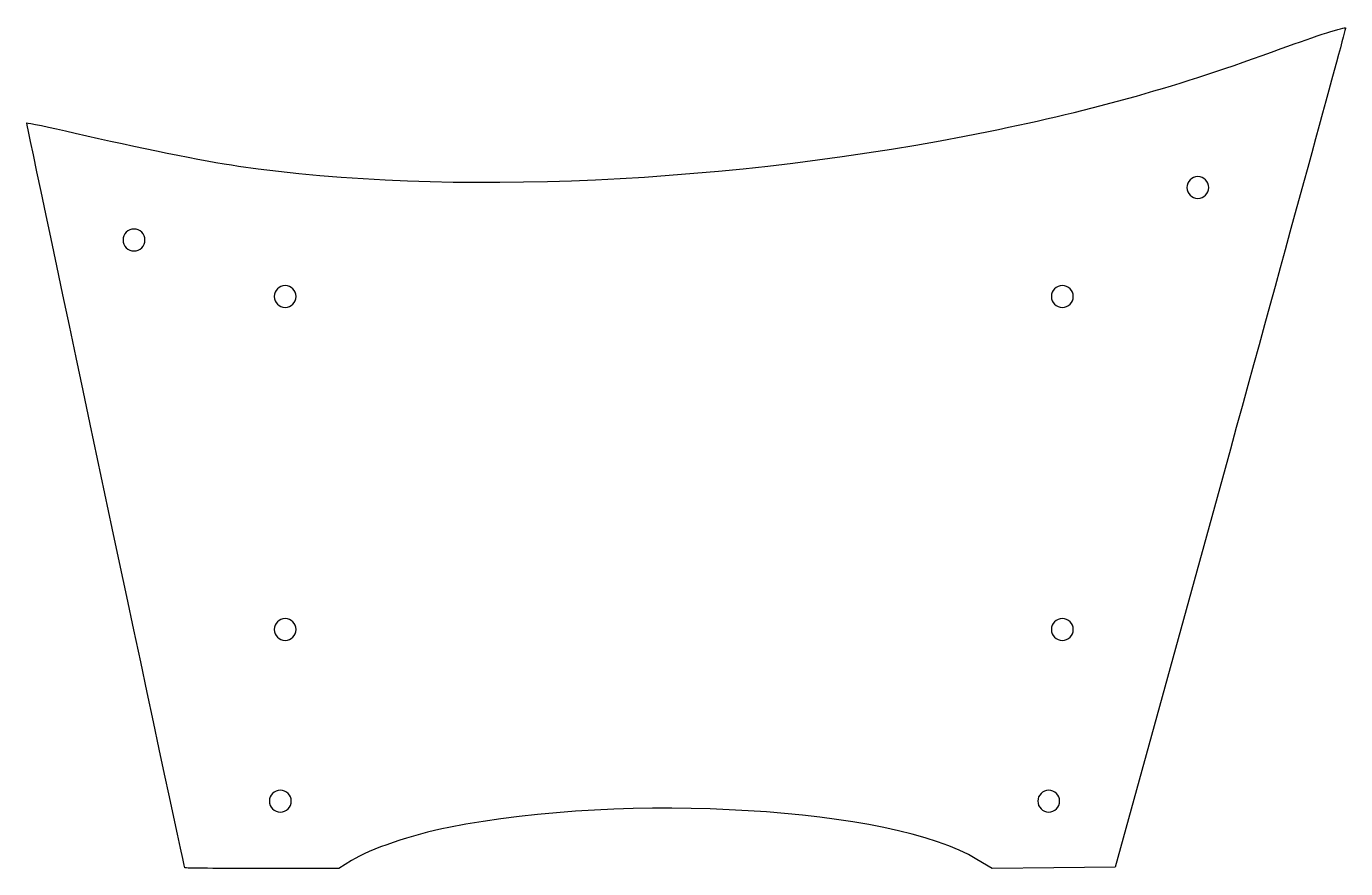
# Model space of a CAD drawing. Extents: x 13 to 194, y 49 to 165.
import ezdxf

# ---------------------------------------------------------------- set-up
doc = ezdxf.new("R2010")
doc.units = 0
doc.layers.add('Layer_1', color=7, linetype='CONTINUOUS')

msp = doc.modelspace()

# ---------------------------------------------------------------- linework, layer by layer
at = {"layer": 'Layer_1', "color": 1}
for p, q in [((178.572722, 106.894542), (162.726333, 49.297604)), ((34.604361, 49.206182), (34.604361, 49.206182)), ((55.795332, 49.114759), (45.21448, 49.114759)), ((57.565774, 50.215324), (55.795332, 49.114759)), ((145.75429, 49.101153), (143.676828, 50.3728)), ((154.240312, 49.199379), (145.75429, 49.101153)), ((162.726333, 49.297604), (154.240312, 49.199379))]:
    msp.add_line(p, q, dxfattribs=at)
for points in [[(194.43069, 164.889353), (194.424321, 164.670522), (187.288236, 138.572856), (178.572722, 106.894542)], [(185.574171, 162.045823), (190.451627, 163.828598), (194.43706, 165.108186), (194.43069, 164.889353)], [(145.256317, 150.634665), (160.125594, 153.662693), (171.263127, 156.814947), (185.574171, 162.045823)], [(34.604361, 49.206182), (34.34362, 50.020614), (12.795646, 151.723906), (12.867617, 151.800438)], [(12.867617, 151.800438), (12.92362, 151.859989), (15.910272, 151.229661), (19.504621, 150.399709)], [(19.504621, 150.399709), (28.081892, 148.419176), (37.272986, 146.569606), (41.991971, 145.874465)], [(41.991971, 145.874465), (70.647728, 141.653278), (110.078398, 143.470922), (145.256317, 150.634665)], [(174.086459, 144.414221), (173.255445, 144.414221), (172.581775, 143.740553), (172.581775, 142.909536)], [(175.591143, 142.909536), (175.591143, 143.740553), (174.917473, 144.414221), (174.086459, 144.414221)], [(172.581775, 142.909536), (172.581775, 142.078522), (173.255445, 141.404852), (174.086459, 141.404852)], [(174.086459, 141.404852), (174.917473, 141.404852), (175.591143, 142.078522), (175.591143, 142.909536)], [(27.608633, 137.190201), (26.77762, 137.190201), (26.103949, 136.516533), (26.103949, 135.685516)], [(29.113318, 135.685516), (29.113318, 136.516533), (28.439647, 137.190201), (27.608633, 137.190201)], [(26.103949, 135.685516), (26.103949, 134.854503), (26.77762, 134.180832), (27.608633, 134.180832)], [(27.608633, 134.180832), (28.439647, 134.180832), (29.113318, 134.854503), (29.113318, 135.685516)], [(48.422245, 129.405432), (47.591231, 129.405432), (46.91756, 128.731765), (46.91756, 127.900748)], [(49.926929, 127.900748), (49.926929, 128.731765), (49.253258, 129.405432), (48.422245, 129.405432)], [(155.4354, 129.405432), (154.604386, 129.405432), (153.930715, 128.731765), (153.930715, 127.900748)], [(156.940084, 127.900748), (156.940084, 128.731765), (156.266413, 129.405432), (155.4354, 129.405432)], [(46.91756, 127.900748), (46.91756, 127.069734), (47.591231, 126.396064), (48.422245, 126.396064)], [(48.422245, 126.396064), (49.253258, 126.396064), (49.926929, 127.069734), (49.926929, 127.900748)], [(153.930715, 127.900748), (153.930715, 127.069734), (154.604386, 126.396064), (155.4354, 126.396064)], [(155.4354, 126.396064), (156.266413, 126.396064), (156.940084, 127.069734), (156.940084, 127.900748)], [(48.422245, 83.542652), (47.591231, 83.542652), (46.91756, 82.868984), (46.91756, 82.037968)], [(46.91756, 82.037968), (46.91756, 81.206954), (47.591231, 80.533283), (48.422245, 80.533283)], [(49.926929, 82.037968), (49.926929, 82.868984), (49.253258, 83.542652), (48.422245, 83.542652)], [(48.422245, 80.533283), (49.253258, 80.533283), (49.926929, 81.206954), (49.926929, 82.037968)], [(155.4354, 83.542652), (154.604386, 83.542652), (153.930715, 82.868984), (153.930715, 82.037968)], [(153.930715, 82.037968), (153.930715, 81.206954), (154.604386, 80.533283), (155.4354, 80.533283)], [(156.940084, 82.037968), (156.940084, 82.868984), (156.266413, 83.542652), (155.4354, 83.542652)], [(155.4354, 80.533283), (156.266413, 80.533283), (156.940084, 81.206954), (156.940084, 82.037968)], [(47.760295, 59.904624), (46.929281, 59.904624), (46.255611, 59.230956), (46.255611, 58.399939)], [(46.255611, 58.399939), (46.255611, 57.568926), (46.929281, 56.895255), (47.760295, 56.895255)], [(49.264979, 58.399939), (49.264979, 59.230956), (48.591309, 59.904624), (47.760295, 59.904624)], [(47.760295, 56.895255), (48.591309, 56.895255), (49.264979, 57.568926), (49.264979, 58.399939)], [(143.676828, 50.3728), (132.069199, 57.47799), (95.472481, 59.689621), (70.949598, 54.767887)], [(153.55951, 59.904624), (152.728496, 59.904624), (152.054826, 59.230956), (152.054826, 58.399939)], [(152.054826, 58.399939), (152.054826, 57.568926), (152.728496, 56.895255), (153.55951, 56.895255)], [(155.064194, 58.399939), (155.064194, 59.230956), (154.390524, 59.904624), (153.55951, 59.904624)], [(153.55951, 56.895255), (154.390524, 56.895255), (155.064194, 57.568926), (155.064194, 58.399939)], [(70.949598, 54.767887), (65.801855, 53.734735), (60.11613, 51.800713), (57.565774, 50.215324)], [(45.21448, 49.114759), (39.395011, 49.114759), (34.620458, 49.1559), (34.604361, 49.206182)]]:
    msp.add_open_spline(points, degree=3, dxfattribs=at)

doc.saveas('drawing.dxf')
